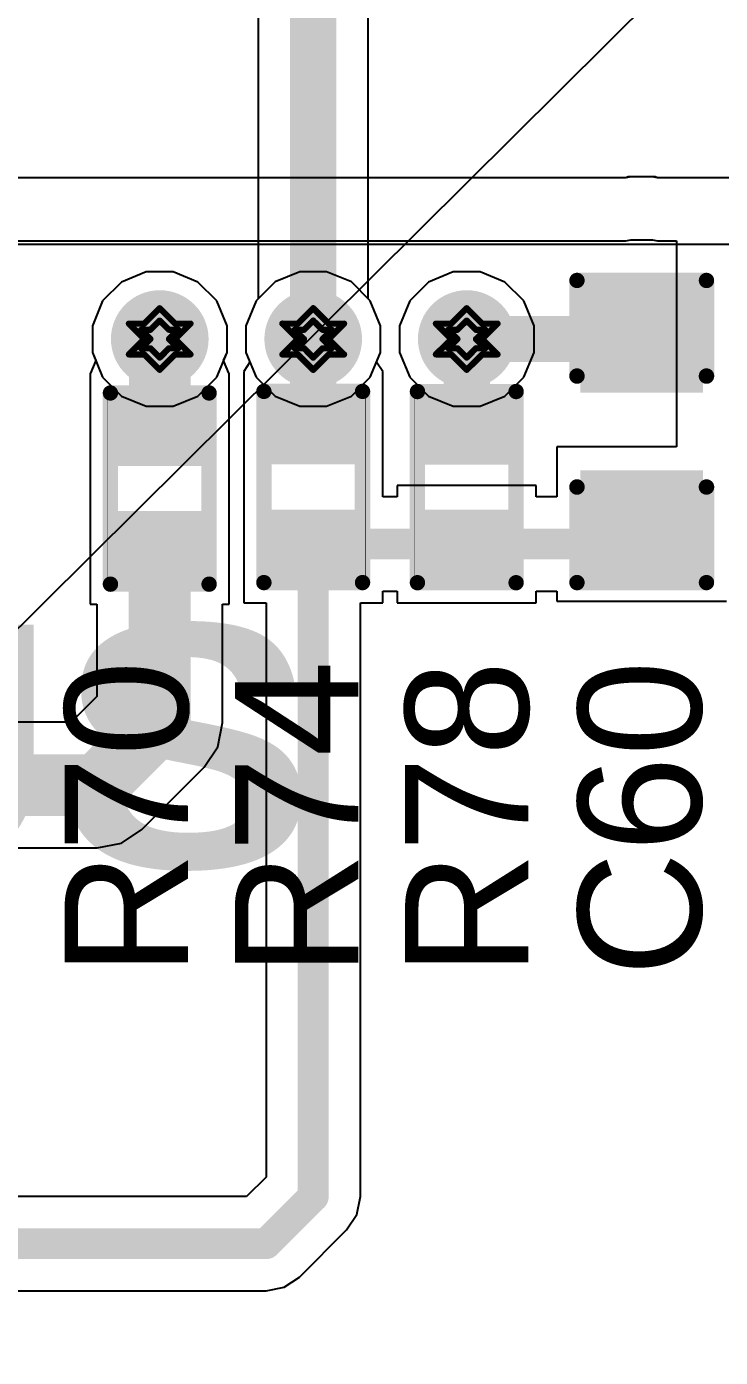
# Model space of a CAD drawing. Header units: inches. Extents: x -5 to 5328, y -4 to 5281.
# Drawn here: x 89.01 to 94.72, y 70.83 to 81.79 of the extents above; entities that cross this region are included whole.
import ezdxf

# ---------------------------------------------------------------- set-up
doc = ezdxf.new("R2010")
doc.units = ezdxf.units.IN
for name, color, linetype in [('Bottom Layer', 5, 'Continuous'), ('Bottom Solder', 6, 'Continuous'), ('Drill Drawing', 1, 'Continuous'), ('Layer 1', 16, 'Continuous'), ('Layer 2', 76, 'Continuous'), ('Top Layer', 1, 'Continuous'), ('Top Overlay', 2, 'Continuous'), ('Top Paste', 8, 'Continuous'), ('Top Solder', 216, 'Continuous'), ('Via Holes', 16, 'Continuous')]:
    doc.layers.add(name, color=color, linetype=linetype)
doc.styles.add('Arial', font='', dxfattribs={"height": 0.2})
doc.styles.add('Arial Black_Bold', font='', dxfattribs={"height": 0.2})
doc.styles.get('Arial').set_extended_font_data('Arial')
doc.styles.get('Arial Black_Bold').set_extended_font_data('Arial Black', bold=True)

# ---------------------------------------------------------------- blocks, each defined once
blk = doc.blocks.new('10_VQFN_HR__3_3__11')
at = {"layer": 'Top Solder'}
blk.add_line((1.326, 1.775), (5255.107, 5220.903), dxfattribs=at)
blk = doc.blocks.new('R___0402_23')
at = {"layer": 'Top Layer'}
for points in [[(-0.699, -0.318), (-0.699, 0.317), (-0.241, 0.317), (-0.241, -0.318)], [(0.241, -0.318), (0.241, 0.317), (0.699, 0.317), (0.699, -0.318)]]:
    blk.add_hatch(color=1, dxfattribs=at).paths.add_polyline_path(points)
at = {"layer": 'Top Paste'}
for points in [[(-0.699, -0.318), (-0.699, 0.317), (-0.241, 0.317), (-0.241, -0.318)], [(0.241, -0.318), (0.241, 0.317), (0.699, 0.317), (0.699, -0.318)]]:
    blk.add_hatch(color=8, dxfattribs=at).paths.add_polyline_path(points)
at = {"layer": 'Top Solder'}
for points in [[(-0.754, -0.373), (-0.754, 0.373), (-0.186, 0.373), (-0.186, -0.373)], [(0.186, -0.373), (0.186, 0.373), (0.754, 0.373), (0.754, -0.373)]]:
    blk.add_hatch(color=216, dxfattribs=at).paths.add_polyline_path(points)
at = {"layer": 'Top Overlay'}
for points in [[(-0.787, -0.406, 0.127, 0.127, 0), (-0.787, 0.406, 0.127, 0.127, 0)], [(0.787, 0.406, 0.127, 0.127, 0), (-0.787, 0.406, 0.127, 0.127, 0)], [(0.787, -0.406, 0.127, 0.127, 0), (0.787, 0.406, 0.127, 0.127, 0)], [(0.787, -0.406, 0.127, 0.127, 0), (-0.787, -0.406, 0.127, 0.127, 0)], [(0.813, -0.432, 0.00323, 0.00323, 0), (-0.813, -0.432, 0.00323, 0.00323, 0)]]:
    blk.add_lwpolyline(points, format="xyseb", dxfattribs=at)
for points in [[(-0.819, 0.406, 0.0635, 0.0635, 1), (-0.756, 0.406, 0.0635, 0.0635, 1)], [(-0.819, 0.406, 0.0635, 0.0635, 1), (-0.756, 0.406, 0.0635, 0.0635, 1)], [(0.756, 0.406, 0.0635, 0.0635, 1), (0.819, 0.406, 0.0635, 0.0635, 1)], [(0.756, 0.406, 0.0635, 0.0635, 1), (0.819, 0.406, 0.0635, 0.0635, 1)], [(-0.819, -0.406, 0.0635, 0.0635, 1), (-0.756, -0.406, 0.0635, 0.0635, 1)], [(-0.819, -0.406, 0.0635, 0.0635, 1), (-0.756, -0.406, 0.0635, 0.0635, 1)], [(-0.814, -0.432, 0.00161, 0.00161, 1), (-0.812, -0.432, 0.00161, 0.00161, 1)], [(0.756, -0.406, 0.0635, 0.0635, 1), (0.819, -0.406, 0.0635, 0.0635, 1)], [(0.756, -0.406, 0.0635, 0.0635, 1), (0.819, -0.406, 0.0635, 0.0635, 1)], [(0.812, -0.432, 0.00161, 0.00161, 1), (0.814, -0.432, 0.00161, 0.00161, 1)]]:
    blk.add_lwpolyline(points, format="xyseb", close=True, dxfattribs=at)
blk = doc.blocks.new('R___0402_27')
at = {"layer": 'Top Layer'}
for points in [[(-0.699, -0.318), (-0.699, 0.318), (-0.241, 0.318), (-0.241, -0.318)], [(0.241, -0.318), (0.241, 0.318), (0.699, 0.318), (0.699, -0.318)]]:
    blk.add_hatch(color=1, dxfattribs=at).paths.add_polyline_path(points)
at = {"layer": 'Top Paste'}
for points in [[(-0.699, -0.318), (-0.699, 0.318), (-0.241, 0.318), (-0.241, -0.318)], [(0.241, -0.318), (0.241, 0.318), (0.699, 0.318), (0.699, -0.318)]]:
    blk.add_hatch(color=8, dxfattribs=at).paths.add_polyline_path(points)
at = {"layer": 'Top Solder'}
for points in [[(-0.754, -0.373), (-0.754, 0.373), (-0.186, 0.373), (-0.186, -0.373)], [(0.186, -0.373), (0.186, 0.373), (0.754, 0.373), (0.754, -0.373)]]:
    blk.add_hatch(color=216, dxfattribs=at).paths.add_polyline_path(points)
at = {"layer": 'Top Overlay'}
for points in [[(-0.787, 0.406, 0.127, 0.127, 0), (-0.787, -0.406, 0.127, 0.127, 0)], [(-0.787, 0.406, 0.127, 0.127, 0), (0.787, 0.406, 0.127, 0.127, 0)], [(0.787, 0.406, 0.127, 0.127, 0), (0.787, -0.406, 0.127, 0.127, 0)], [(-0.787, -0.406, 0.127, 0.127, 0), (0.787, -0.406, 0.127, 0.127, 0)], [(-0.813, -0.432, 0.00323, 0.00323, 0), (0.813, -0.432, 0.00323, 0.00323, 0)]]:
    blk.add_lwpolyline(points, format="xyseb", dxfattribs=at)
for points in [[(-0.819, 0.406, 0.0635, 0.0635, 1), (-0.756, 0.406, 0.0635, 0.0635, 1)], [(-0.819, 0.406, 0.0635, 0.0635, 1), (-0.756, 0.406, 0.0635, 0.0635, 1)], [(0.756, 0.406, 0.0635, 0.0635, 1), (0.819, 0.406, 0.0635, 0.0635, 1)], [(0.756, 0.406, 0.0635, 0.0635, 1), (0.819, 0.406, 0.0635, 0.0635, 1)], [(-0.819, -0.406, 0.0635, 0.0635, 1), (-0.756, -0.406, 0.0635, 0.0635, 1)], [(-0.819, -0.406, 0.0635, 0.0635, 1), (-0.756, -0.406, 0.0635, 0.0635, 1)], [(-0.814, -0.432, 0.00161, 0.00161, 1), (-0.812, -0.432, 0.00161, 0.00161, 1)], [(0.756, -0.406, 0.0635, 0.0635, 1), (0.819, -0.406, 0.0635, 0.0635, 1)], [(0.756, -0.406, 0.0635, 0.0635, 1), (0.819, -0.406, 0.0635, 0.0635, 1)], [(0.812, -0.432, 0.00161, 0.00161, 1), (0.814, -0.432, 0.00161, 0.00161, 1)]]:
    blk.add_lwpolyline(points, format="xyseb", close=True, dxfattribs=at)
blk = doc.blocks.new('R___0402_31')
at = {"layer": 'Top Layer'}
for points in [[(-0.699, -0.318), (-0.699, 0.317), (-0.241, 0.317), (-0.241, -0.318)], [(0.241, -0.318), (0.241, 0.317), (0.699, 0.317), (0.699, -0.318)]]:
    blk.add_hatch(color=1, dxfattribs=at).paths.add_polyline_path(points)
at = {"layer": 'Top Paste'}
for points in [[(-0.699, -0.318), (-0.699, 0.317), (-0.241, 0.317), (-0.241, -0.318)], [(0.241, -0.318), (0.241, 0.317), (0.699, 0.317), (0.699, -0.318)]]:
    blk.add_hatch(color=8, dxfattribs=at).paths.add_polyline_path(points)
at = {"layer": 'Top Solder'}
for points in [[(-0.754, -0.373), (-0.754, 0.373), (-0.186, 0.373), (-0.186, -0.373)], [(0.186, -0.373), (0.186, 0.373), (0.754, 0.373), (0.754, -0.373)]]:
    blk.add_hatch(color=216, dxfattribs=at).paths.add_polyline_path(points)
at = {"layer": 'Top Overlay'}
for points in [[(-0.787, -0.406, 0.127, 0.127, 0), (-0.787, 0.406, 0.127, 0.127, 0)], [(0.787, 0.406, 0.127, 0.127, 0), (-0.787, 0.406, 0.127, 0.127, 0)], [(0.787, -0.406, 0.127, 0.127, 0), (0.787, 0.406, 0.127, 0.127, 0)], [(-0.787, -0.406, 0.127, 0.127, 0), (0.787, -0.406, 0.127, 0.127, 0)], [(0.813, -0.432, 0.00323, 0.00323, 0), (-0.813, -0.432, 0.00323, 0.00323, 0)]]:
    blk.add_lwpolyline(points, format="xyseb", dxfattribs=at)
for points in [[(-0.819, 0.406, 0.0635, 0.0635, 1), (-0.756, 0.406, 0.0635, 0.0635, 1)], [(-0.819, 0.406, 0.0635, 0.0635, 1), (-0.756, 0.406, 0.0635, 0.0635, 1)], [(0.756, 0.406, 0.0635, 0.0635, 1), (0.819, 0.406, 0.0635, 0.0635, 1)], [(0.756, 0.406, 0.0635, 0.0635, 1), (0.819, 0.406, 0.0635, 0.0635, 1)], [(-0.819, -0.406, 0.0635, 0.0635, 1), (-0.756, -0.406, 0.0635, 0.0635, 1)], [(-0.819, -0.406, 0.0635, 0.0635, 1), (-0.756, -0.406, 0.0635, 0.0635, 1)], [(-0.814, -0.432, 0.00161, 0.00161, 1), (-0.812, -0.432, 0.00161, 0.00161, 1)], [(0.756, -0.406, 0.0635, 0.0635, 1), (0.819, -0.406, 0.0635, 0.0635, 1)], [(0.756, -0.406, 0.0635, 0.0635, 1), (0.819, -0.406, 0.0635, 0.0635, 1)], [(0.812, -0.432, 0.00161, 0.00161, 1), (0.814, -0.432, 0.00161, 0.00161, 1)]]:
    blk.add_lwpolyline(points, format="xyseb", close=True, dxfattribs=at)
blk = doc.blocks.new('C___0603_151')
at = {"layer": 'Top Layer'}
for points in [[(-0.381, 0.445), (-0.381, -0.445), (-1.143, -0.445), (-1.143, 0.445)], [(1.143, 0.445), (1.143, -0.445), (0.381, -0.445), (0.381, 0.445)]]:
    blk.add_hatch(color=1, dxfattribs=at).paths.add_polyline_path(points)
at = {"layer": 'Top Paste'}
for points in [[(-0.381, 0.445), (-0.381, -0.445), (-1.143, -0.445), (-1.143, 0.445)], [(1.143, 0.445), (1.143, -0.445), (0.381, -0.445), (0.381, 0.445)]]:
    blk.add_hatch(color=8, dxfattribs=at).paths.add_polyline_path(points)
at = {"layer": 'Top Solder'}
for points in [[(-0.321, 0.504), (-0.321, -0.504), (-1.203, -0.504), (-1.203, 0.504)], [(1.203, 0.504), (1.203, -0.504), (0.321, -0.504), (0.321, 0.504)]]:
    blk.add_hatch(color=216, dxfattribs=at).paths.add_polyline_path(points)
at = {"layer": 'Top Overlay'}
for points in [[(-1.245, -0.533, 0.127, 0.127, 0), (-1.245, 0.533, 0.127, 0.127, 0)], [(-0.457, 0.533, 0.127, 0.127, 0), (-1.245, 0.533, 0.127, 0.127, 0)], [(1.245, 0.533, 0.127, 0.127, 0), (0.457, 0.533, 0.127, 0.127, 0)], [(1.245, -0.533, 0.127, 0.127, 0), (1.245, 0.533, 0.127, 0.127, 0)], [(-0.457, -0.533, 0.127, 0.127, 0), (-1.245, -0.533, 0.127, 0.127, 0)], [(1.245, -0.533, 0.127, 0.127, 0), (0.457, -0.533, 0.127, 0.127, 0)]]:
    blk.add_lwpolyline(points, format="xyseb", dxfattribs=at)
for points in [[(-1.276, 0.533, 0.0635, 0.0635, 1), (-1.213, 0.533, 0.0635, 0.0635, 1)], [(-1.276, 0.533, 0.0635, 0.0635, 1), (-1.213, 0.533, 0.0635, 0.0635, 1)], [(-0.489, 0.533, 0.0635, 0.0635, 1), (-0.425, 0.533, 0.0635, 0.0635, 1)], [(0.425, 0.533, 0.0635, 0.0635, 1), (0.489, 0.533, 0.0635, 0.0635, 1)], [(1.213, 0.533, 0.0635, 0.0635, 1), (1.276, 0.533, 0.0635, 0.0635, 1)], [(1.213, 0.533, 0.0635, 0.0635, 1), (1.276, 0.533, 0.0635, 0.0635, 1)], [(-1.276, -0.533, 0.0635, 0.0635, 1), (-1.213, -0.533, 0.0635, 0.0635, 1)], [(-1.276, -0.533, 0.0635, 0.0635, 1), (-1.213, -0.533, 0.0635, 0.0635, 1)], [(-0.489, -0.533, 0.0635, 0.0635, 1), (-0.425, -0.533, 0.0635, 0.0635, 1)], [(0.425, -0.533, 0.0635, 0.0635, 1), (0.489, -0.533, 0.0635, 0.0635, 1)], [(1.213, -0.533, 0.0635, 0.0635, 1), (1.276, -0.533, 0.0635, 0.0635, 1)], [(1.213, -0.533, 0.0635, 0.0635, 1), (1.276, -0.533, 0.0635, 0.0635, 1)]]:
    blk.add_lwpolyline(points, format="xyseb", close=True, dxfattribs=at)

msp = doc.modelspace()

# ---------------------------------------------------------------- hatches: boundary and pattern name
at = {"layer": 'Bottom Layer'}
h = msp.add_hatch(color=5, dxfattribs=at)
edge = h.paths.add_edge_path()
edge.add_arc((90.107, 79.219), 0.3, 0, 360)
h = msp.add_hatch(color=5, dxfattribs=at)
edge = h.paths.add_edge_path()
edge.add_arc((91.37, 79.219), 0.3, 0, 360)
h = msp.add_hatch(color=5, dxfattribs=at)
edge = h.paths.add_edge_path()
edge.add_arc((92.634, 79.219), 0.3, 0, 360)
at = {"layer": 'Bottom Solder'}
h = msp.add_hatch(color=6, dxfattribs=at)
edge = h.paths.add_edge_path()
edge.add_arc((90.107, 79.219), 0.402, 0, 360)
h = msp.add_hatch(color=6, dxfattribs=at)
edge = h.paths.add_edge_path()
edge.add_arc((91.37, 79.219), 0.402, 0, 360)
h = msp.add_hatch(color=6, dxfattribs=at)
edge = h.paths.add_edge_path()
edge.add_arc((92.634, 79.219), 0.402, 0, 360)
at = {"layer": 'Layer 1'}
h = msp.add_hatch(color=16, dxfattribs=at)
edge = h.paths.add_edge_path()
edge.add_arc((90.107, 79.219), 0.3, 0, 360)
h = msp.add_hatch(color=16, dxfattribs=at)
edge = h.paths.add_edge_path()
edge.add_arc((91.37, 79.219), 0.3, 0, 360)
h = msp.add_hatch(color=16, dxfattribs=at)
edge = h.paths.add_edge_path()
edge.add_arc((92.634, 79.219), 0.3, 0, 360)
at = {"layer": 'Layer 2'}
h = msp.add_hatch(color=76, dxfattribs=at)
edge = h.paths.add_edge_path()
edge.add_arc((90.107, 79.219), 0.3, 0, 360)
h = msp.add_hatch(color=76, dxfattribs=at)
edge = h.paths.add_edge_path()
edge.add_arc((91.37, 79.219), 0.3, 0, 360)
h = msp.add_hatch(color=76, dxfattribs=at)
edge = h.paths.add_edge_path()
edge.add_arc((92.634, 79.219), 0.3, 0, 360)
at = {"layer": 'Top Layer'}
h = msp.add_hatch(color=1, dxfattribs=at)
edge = h.paths.add_edge_path()
edge.add_arc((90.107, 79.219), 0.3, 0, 360)
h = msp.add_hatch(color=1, dxfattribs=at)
edge = h.paths.add_edge_path()
edge.add_arc((91.37, 79.219), 0.3, 0, 360)
h = msp.add_hatch(color=1, dxfattribs=at)
edge = h.paths.add_edge_path()
edge.add_arc((92.634, 79.219), 0.3, 0, 360)
at = {"layer": 'Top Solder'}
h = msp.add_hatch(color=216, dxfattribs=at)
edge = h.paths.add_edge_path()
edge.add_arc((90.107, 79.219), 0.402, 0, 360)
h = msp.add_hatch(color=216, dxfattribs=at)
edge = h.paths.add_edge_path()
edge.add_arc((91.37, 79.219), 0.402, 0, 360)
h = msp.add_hatch(color=216, dxfattribs=at)
edge = h.paths.add_edge_path()
edge.add_arc((92.634, 79.219), 0.402, 0, 360)
at = {"layer": 'Via Holes'}
h = msp.add_hatch(color=7, dxfattribs=at)
edge = h.paths.add_edge_path()
edge.add_arc((90.107, 79.219), 0.15, 0, 360)
h = msp.add_hatch(color=7, dxfattribs=at)
edge = h.paths.add_edge_path()
edge.add_arc((91.37, 79.219), 0.15, 0, 360)
h = msp.add_hatch(color=7, dxfattribs=at)
edge = h.paths.add_edge_path()
edge.add_arc((92.634, 79.219), 0.15, 0, 360)

# ---------------------------------------------------------------- linework, layer by layer
at = {"layer": 'Bottom Layer'}
for p, q in [((93.944, 80.546), (85.021, 80.546)), ((93.963, 80.555), (93.944, 80.546)), ((94.184, 80.555), (93.963, 80.555)), ((94.203, 80.546), (94.184, 80.555)), ((99.256, 80.546), (94.203, 80.546)), ((84.412, 80.001), (102.115, 80.001)), ((91.26, 79.773), (91.056, 79.689)), ((91.48, 79.773), (91.26, 79.773)), ((91.684, 79.689), (91.48, 79.773)), ((92.523, 79.773), (92.32, 79.688)), ((92.744, 79.773), (92.523, 79.773)), ((92.948, 79.688), (92.744, 79.773)), ((91.056, 79.689), (90.9, 79.533)), ((91.84, 79.533), (91.684, 79.689)), ((92.32, 79.688), (92.164, 79.533)), ((93.103, 79.533), (92.948, 79.688)), ((90.9, 79.533), (90.816, 79.329)), ((91.924, 79.329), (91.84, 79.533)), ((92.164, 79.533), (92.08, 79.329)), ((93.188, 79.329), (93.103, 79.533)), ((90.816, 79.329), (90.816, 79.109)), ((91.924, 79.109), (91.924, 79.329)), ((92.08, 79.329), (92.08, 79.109)), ((93.188, 79.109), (93.188, 79.329)), ((90.816, 79.109), (90.9, 78.905)), ((91.84, 78.905), (91.924, 79.109)), ((92.08, 79.109), (92.164, 78.905)), ((93.103, 78.905), (93.188, 79.109)), ((90.9, 78.905), (91.056, 78.749)), ((91.684, 78.749), (91.84, 78.905)), ((92.164, 78.905), (92.32, 78.749)), ((92.948, 78.749), (93.103, 78.905)), ((91.056, 78.749), (91.26, 78.665)), ((91.48, 78.665), (91.684, 78.749)), ((92.32, 78.749), (92.523, 78.665)), ((92.744, 78.665), (92.948, 78.749)), ((91.26, 78.665), (91.48, 78.665)), ((92.523, 78.665), (92.744, 78.665))]:
    msp.add_line(p, q, dxfattribs=at)
at = {"layer": 'Drill Drawing'}
for points in [[(89.98, 79.346, 0.0508, 0.0508, 0), (90.107, 79.473, 0.0508, 0.0508, 0)], [(90.107, 79.473, 0.0508, 0.0508, 0), (90.234, 79.346, 0.0508, 0.0508, 0)], [(91.243, 79.346, 0.0508, 0.0508, 0), (91.37, 79.473, 0.0508, 0.0508, 0)], [(91.37, 79.473, 0.0508, 0.0508, 0), (91.497, 79.346, 0.0508, 0.0508, 0)], [(92.507, 79.346, 0.0508, 0.0508, 0), (92.634, 79.473, 0.0508, 0.0508, 0)], [(92.634, 79.473, 0.0508, 0.0508, 0), (92.761, 79.346, 0.0508, 0.0508, 0)], [(89.853, 79.346, 0.0508, 0.0508, 0), (89.98, 79.219, 0.0508, 0.0508, 0)], [(89.853, 79.346, 0.0508, 0.0508, 0), (89.98, 79.346, 0.0508, 0.0508, 0)], [(90.03, 79.295, 0.0508, 0.0508, 0), (90.107, 79.371, 0.0508, 0.0508, 0)], [(90.107, 79.371, 0.0508, 0.0508, 0), (90.183, 79.295, 0.0508, 0.0508, 0)], [(90.234, 79.346, 0.0508, 0.0508, 0), (90.361, 79.346, 0.0508, 0.0508, 0)], [(90.234, 79.219, 0.0508, 0.0508, 0), (90.361, 79.346, 0.0508, 0.0508, 0)], [(91.116, 79.346, 0.0508, 0.0508, 0), (91.243, 79.219, 0.0508, 0.0508, 0)], [(91.116, 79.346, 0.0508, 0.0508, 0), (91.243, 79.346, 0.0508, 0.0508, 0)], [(91.294, 79.295, 0.0508, 0.0508, 0), (91.37, 79.371, 0.0508, 0.0508, 0)], [(91.37, 79.371, 0.0508, 0.0508, 0), (91.446, 79.295, 0.0508, 0.0508, 0)], [(91.497, 79.346, 0.0508, 0.0508, 0), (91.624, 79.346, 0.0508, 0.0508, 0)], [(91.497, 79.219, 0.0508, 0.0508, 0), (91.624, 79.346, 0.0508, 0.0508, 0)], [(92.38, 79.346, 0.0508, 0.0508, 0), (92.507, 79.219, 0.0508, 0.0508, 0)], [(92.38, 79.346, 0.0508, 0.0508, 0), (92.507, 79.346, 0.0508, 0.0508, 0)], [(92.557, 79.295, 0.0508, 0.0508, 0), (92.634, 79.371, 0.0508, 0.0508, 0)], [(92.634, 79.371, 0.0508, 0.0508, 0), (92.71, 79.295, 0.0508, 0.0508, 0)], [(92.761, 79.346, 0.0508, 0.0508, 0), (92.888, 79.346, 0.0508, 0.0508, 0)], [(92.761, 79.219, 0.0508, 0.0508, 0), (92.888, 79.346, 0.0508, 0.0508, 0)], [(89.954, 79.295, 0.0508, 0.0508, 0), (90.03, 79.219, 0.0508, 0.0508, 0)], [(89.954, 79.295, 0.0508, 0.0508, 0), (90.03, 79.295, 0.0508, 0.0508, 0)], [(90.183, 79.295, 0.0508, 0.0508, 0), (90.259, 79.295, 0.0508, 0.0508, 0)], [(90.183, 79.219, 0.0508, 0.0508, 0), (90.259, 79.295, 0.0508, 0.0508, 0)], [(91.218, 79.295, 0.0508, 0.0508, 0), (91.294, 79.219, 0.0508, 0.0508, 0)], [(91.218, 79.295, 0.0508, 0.0508, 0), (91.294, 79.295, 0.0508, 0.0508, 0)], [(91.446, 79.295, 0.0508, 0.0508, 0), (91.522, 79.295, 0.0508, 0.0508, 0)], [(91.446, 79.219, 0.0508, 0.0508, 0), (91.522, 79.295, 0.0508, 0.0508, 0)], [(92.481, 79.295, 0.0508, 0.0508, 0), (92.557, 79.219, 0.0508, 0.0508, 0)], [(92.481, 79.295, 0.0508, 0.0508, 0), (92.557, 79.295, 0.0508, 0.0508, 0)], [(92.71, 79.295, 0.0508, 0.0508, 0), (92.786, 79.295, 0.0508, 0.0508, 0)], [(92.71, 79.219, 0.0508, 0.0508, 0), (92.786, 79.295, 0.0508, 0.0508, 0)], [(89.853, 79.092, 0.0508, 0.0508, 0), (89.98, 79.219, 0.0508, 0.0508, 0)], [(89.954, 79.143, 0.0508, 0.0508, 0), (90.03, 79.219, 0.0508, 0.0508, 0)], [(89.954, 79.143, 0.0508, 0.0508, 0), (90.03, 79.143, 0.0508, 0.0508, 0)], [(90.03, 79.143, 0.0508, 0.0508, 0), (90.107, 79.066, 0.0508, 0.0508, 0)], [(90.107, 79.066, 0.0508, 0.0508, 0), (90.183, 79.143, 0.0508, 0.0508, 0)], [(90.183, 79.219, 0.0508, 0.0508, 0), (90.259, 79.143, 0.0508, 0.0508, 0)], [(90.183, 79.143, 0.0508, 0.0508, 0), (90.259, 79.143, 0.0508, 0.0508, 0)], [(90.234, 79.219, 0.0508, 0.0508, 0), (90.361, 79.092, 0.0508, 0.0508, 0)], [(91.116, 79.092, 0.0508, 0.0508, 0), (91.243, 79.219, 0.0508, 0.0508, 0)], [(91.218, 79.143, 0.0508, 0.0508, 0), (91.294, 79.219, 0.0508, 0.0508, 0)], [(91.218, 79.143, 0.0508, 0.0508, 0), (91.294, 79.143, 0.0508, 0.0508, 0)], [(91.294, 79.143, 0.0508, 0.0508, 0), (91.37, 79.066, 0.0508, 0.0508, 0)], [(91.37, 79.066, 0.0508, 0.0508, 0), (91.446, 79.143, 0.0508, 0.0508, 0)], [(91.446, 79.219, 0.0508, 0.0508, 0), (91.522, 79.143, 0.0508, 0.0508, 0)], [(91.446, 79.143, 0.0508, 0.0508, 0), (91.522, 79.143, 0.0508, 0.0508, 0)], [(91.497, 79.219, 0.0508, 0.0508, 0), (91.624, 79.092, 0.0508, 0.0508, 0)], [(92.38, 79.092, 0.0508, 0.0508, 0), (92.507, 79.219, 0.0508, 0.0508, 0)], [(92.481, 79.143, 0.0508, 0.0508, 0), (92.557, 79.219, 0.0508, 0.0508, 0)], [(92.481, 79.143, 0.0508, 0.0508, 0), (92.557, 79.143, 0.0508, 0.0508, 0)], [(92.557, 79.143, 0.0508, 0.0508, 0), (92.634, 79.066, 0.0508, 0.0508, 0)], [(92.634, 79.066, 0.0508, 0.0508, 0), (92.71, 79.143, 0.0508, 0.0508, 0)], [(92.71, 79.219, 0.0508, 0.0508, 0), (92.786, 79.143, 0.0508, 0.0508, 0)], [(92.71, 79.143, 0.0508, 0.0508, 0), (92.786, 79.143, 0.0508, 0.0508, 0)], [(92.761, 79.219, 0.0508, 0.0508, 0), (92.888, 79.092, 0.0508, 0.0508, 0)], [(89.853, 79.092, 0.0508, 0.0508, 0), (89.98, 79.092, 0.0508, 0.0508, 0)], [(89.98, 79.092, 0.0508, 0.0508, 0), (90.107, 78.965, 0.0508, 0.0508, 0)], [(90.107, 78.965, 0.0508, 0.0508, 0), (90.234, 79.092, 0.0508, 0.0508, 0)], [(90.234, 79.092, 0.0508, 0.0508, 0), (90.361, 79.092, 0.0508, 0.0508, 0)], [(91.116, 79.092, 0.0508, 0.0508, 0), (91.243, 79.092, 0.0508, 0.0508, 0)], [(91.243, 79.092, 0.0508, 0.0508, 0), (91.37, 78.965, 0.0508, 0.0508, 0)], [(91.37, 78.965, 0.0508, 0.0508, 0), (91.497, 79.092, 0.0508, 0.0508, 0)], [(91.497, 79.092, 0.0508, 0.0508, 0), (91.624, 79.092, 0.0508, 0.0508, 0)], [(92.38, 79.092, 0.0508, 0.0508, 0), (92.507, 79.092, 0.0508, 0.0508, 0)], [(92.507, 79.092, 0.0508, 0.0508, 0), (92.634, 78.965, 0.0508, 0.0508, 0)], [(92.634, 78.965, 0.0508, 0.0508, 0), (92.761, 79.092, 0.0508, 0.0508, 0)], [(92.761, 79.092, 0.0508, 0.0508, 0), (92.888, 79.092, 0.0508, 0.0508, 0)]]:
    msp.add_lwpolyline(points, format="xyseb", dxfattribs=at)
for points in [[(90.094, 79.473, 0.0254, 0.0254, 1), (90.119, 79.473, 0.0254, 0.0254, 1)], [(90.094, 79.473, 0.0254, 0.0254, 1), (90.119, 79.473, 0.0254, 0.0254, 1)], [(91.357, 79.473, 0.0254, 0.0254, 1), (91.383, 79.473, 0.0254, 0.0254, 1)], [(91.357, 79.473, 0.0254, 0.0254, 1), (91.383, 79.473, 0.0254, 0.0254, 1)], [(92.621, 79.473, 0.0254, 0.0254, 1), (92.646, 79.473, 0.0254, 0.0254, 1)], [(92.621, 79.473, 0.0254, 0.0254, 1), (92.646, 79.473, 0.0254, 0.0254, 1)], [(89.84, 79.346, 0.0254, 0.0254, 1), (89.865, 79.346, 0.0254, 0.0254, 1)], [(89.84, 79.346, 0.0254, 0.0254, 1), (89.865, 79.346, 0.0254, 0.0254, 1)], [(89.967, 79.346, 0.0254, 0.0254, 1), (89.992, 79.346, 0.0254, 0.0254, 1)], [(89.967, 79.346, 0.0254, 0.0254, 1), (89.992, 79.346, 0.0254, 0.0254, 1)], [(90.094, 79.371, 0.0254, 0.0254, 1), (90.119, 79.371, 0.0254, 0.0254, 1)], [(90.094, 79.371, 0.0254, 0.0254, 1), (90.119, 79.371, 0.0254, 0.0254, 1)], [(90.221, 79.346, 0.0254, 0.0254, 1), (90.246, 79.346, 0.0254, 0.0254, 1)], [(90.221, 79.346, 0.0254, 0.0254, 1), (90.246, 79.346, 0.0254, 0.0254, 1)], [(90.348, 79.346, 0.0254, 0.0254, 1), (90.373, 79.346, 0.0254, 0.0254, 1)], [(90.348, 79.346, 0.0254, 0.0254, 1), (90.373, 79.346, 0.0254, 0.0254, 1)], [(91.103, 79.346, 0.0254, 0.0254, 1), (91.129, 79.346, 0.0254, 0.0254, 1)], [(91.103, 79.346, 0.0254, 0.0254, 1), (91.129, 79.346, 0.0254, 0.0254, 1)], [(91.23, 79.346, 0.0254, 0.0254, 1), (91.256, 79.346, 0.0254, 0.0254, 1)], [(91.23, 79.346, 0.0254, 0.0254, 1), (91.256, 79.346, 0.0254, 0.0254, 1)], [(91.357, 79.371, 0.0254, 0.0254, 1), (91.383, 79.371, 0.0254, 0.0254, 1)], [(91.357, 79.371, 0.0254, 0.0254, 1), (91.383, 79.371, 0.0254, 0.0254, 1)], [(91.484, 79.346, 0.0254, 0.0254, 1), (91.51, 79.346, 0.0254, 0.0254, 1)], [(91.484, 79.346, 0.0254, 0.0254, 1), (91.51, 79.346, 0.0254, 0.0254, 1)], [(91.611, 79.346, 0.0254, 0.0254, 1), (91.637, 79.346, 0.0254, 0.0254, 1)], [(91.611, 79.346, 0.0254, 0.0254, 1), (91.637, 79.346, 0.0254, 0.0254, 1)], [(92.367, 79.346, 0.0254, 0.0254, 1), (92.392, 79.346, 0.0254, 0.0254, 1)], [(92.367, 79.346, 0.0254, 0.0254, 1), (92.392, 79.346, 0.0254, 0.0254, 1)], [(92.494, 79.346, 0.0254, 0.0254, 1), (92.519, 79.346, 0.0254, 0.0254, 1)], [(92.494, 79.346, 0.0254, 0.0254, 1), (92.519, 79.346, 0.0254, 0.0254, 1)], [(92.621, 79.371, 0.0254, 0.0254, 1), (92.646, 79.371, 0.0254, 0.0254, 1)], [(92.621, 79.371, 0.0254, 0.0254, 1), (92.646, 79.371, 0.0254, 0.0254, 1)], [(92.748, 79.346, 0.0254, 0.0254, 1), (92.773, 79.346, 0.0254, 0.0254, 1)], [(92.748, 79.346, 0.0254, 0.0254, 1), (92.773, 79.346, 0.0254, 0.0254, 1)], [(92.875, 79.346, 0.0254, 0.0254, 1), (92.9, 79.346, 0.0254, 0.0254, 1)], [(92.875, 79.346, 0.0254, 0.0254, 1), (92.9, 79.346, 0.0254, 0.0254, 1)], [(89.941, 79.295, 0.0254, 0.0254, 1), (89.967, 79.295, 0.0254, 0.0254, 1)], [(89.941, 79.295, 0.0254, 0.0254, 1), (89.967, 79.295, 0.0254, 0.0254, 1)], [(90.018, 79.295, 0.0254, 0.0254, 1), (90.043, 79.295, 0.0254, 0.0254, 1)], [(90.018, 79.295, 0.0254, 0.0254, 1), (90.043, 79.295, 0.0254, 0.0254, 1)], [(90.17, 79.295, 0.0254, 0.0254, 1), (90.195, 79.295, 0.0254, 0.0254, 1)], [(90.17, 79.295, 0.0254, 0.0254, 1), (90.195, 79.295, 0.0254, 0.0254, 1)], [(90.246, 79.295, 0.0254, 0.0254, 1), (90.272, 79.295, 0.0254, 0.0254, 1)], [(90.246, 79.295, 0.0254, 0.0254, 1), (90.272, 79.295, 0.0254, 0.0254, 1)], [(91.205, 79.295, 0.0254, 0.0254, 1), (91.23, 79.295, 0.0254, 0.0254, 1)], [(91.205, 79.295, 0.0254, 0.0254, 1), (91.23, 79.295, 0.0254, 0.0254, 1)], [(91.281, 79.295, 0.0254, 0.0254, 1), (91.307, 79.295, 0.0254, 0.0254, 1)], [(91.281, 79.295, 0.0254, 0.0254, 1), (91.307, 79.295, 0.0254, 0.0254, 1)], [(91.434, 79.295, 0.0254, 0.0254, 1), (91.459, 79.295, 0.0254, 0.0254, 1)], [(91.434, 79.295, 0.0254, 0.0254, 1), (91.459, 79.295, 0.0254, 0.0254, 1)], [(91.51, 79.295, 0.0254, 0.0254, 1), (91.535, 79.295, 0.0254, 0.0254, 1)], [(91.51, 79.295, 0.0254, 0.0254, 1), (91.535, 79.295, 0.0254, 0.0254, 1)], [(92.469, 79.295, 0.0254, 0.0254, 1), (92.494, 79.295, 0.0254, 0.0254, 1)], [(92.469, 79.295, 0.0254, 0.0254, 1), (92.494, 79.295, 0.0254, 0.0254, 1)], [(92.545, 79.295, 0.0254, 0.0254, 1), (92.57, 79.295, 0.0254, 0.0254, 1)], [(92.545, 79.295, 0.0254, 0.0254, 1), (92.57, 79.295, 0.0254, 0.0254, 1)], [(92.697, 79.295, 0.0254, 0.0254, 1), (92.723, 79.295, 0.0254, 0.0254, 1)], [(92.697, 79.295, 0.0254, 0.0254, 1), (92.723, 79.295, 0.0254, 0.0254, 1)], [(92.773, 79.295, 0.0254, 0.0254, 1), (92.799, 79.295, 0.0254, 0.0254, 1)], [(92.773, 79.295, 0.0254, 0.0254, 1), (92.799, 79.295, 0.0254, 0.0254, 1)], [(89.941, 79.143, 0.0254, 0.0254, 1), (89.967, 79.143, 0.0254, 0.0254, 1)], [(89.941, 79.143, 0.0254, 0.0254, 1), (89.967, 79.143, 0.0254, 0.0254, 1)], [(89.967, 79.219, 0.0254, 0.0254, 1), (89.992, 79.219, 0.0254, 0.0254, 1)], [(89.967, 79.219, 0.0254, 0.0254, 1), (89.992, 79.219, 0.0254, 0.0254, 1)], [(90.018, 79.219, 0.0254, 0.0254, 1), (90.043, 79.219, 0.0254, 0.0254, 1)], [(90.018, 79.219, 0.0254, 0.0254, 1), (90.043, 79.219, 0.0254, 0.0254, 1)], [(90.018, 79.143, 0.0254, 0.0254, 1), (90.043, 79.143, 0.0254, 0.0254, 1)], [(90.018, 79.143, 0.0254, 0.0254, 1), (90.043, 79.143, 0.0254, 0.0254, 1)], [(90.17, 79.219, 0.0254, 0.0254, 1), (90.195, 79.219, 0.0254, 0.0254, 1)], [(90.17, 79.219, 0.0254, 0.0254, 1), (90.195, 79.219, 0.0254, 0.0254, 1)], [(90.17, 79.143, 0.0254, 0.0254, 1), (90.195, 79.143, 0.0254, 0.0254, 1)], [(90.17, 79.143, 0.0254, 0.0254, 1), (90.195, 79.143, 0.0254, 0.0254, 1)], [(90.221, 79.219, 0.0254, 0.0254, 1), (90.246, 79.219, 0.0254, 0.0254, 1)], [(90.221, 79.219, 0.0254, 0.0254, 1), (90.246, 79.219, 0.0254, 0.0254, 1)], [(90.246, 79.143, 0.0254, 0.0254, 1), (90.272, 79.143, 0.0254, 0.0254, 1)], [(90.246, 79.143, 0.0254, 0.0254, 1), (90.272, 79.143, 0.0254, 0.0254, 1)], [(91.205, 79.143, 0.0254, 0.0254, 1), (91.23, 79.143, 0.0254, 0.0254, 1)], [(91.205, 79.143, 0.0254, 0.0254, 1), (91.23, 79.143, 0.0254, 0.0254, 1)], [(91.23, 79.219, 0.0254, 0.0254, 1), (91.256, 79.219, 0.0254, 0.0254, 1)], [(91.23, 79.219, 0.0254, 0.0254, 1), (91.256, 79.219, 0.0254, 0.0254, 1)], [(91.281, 79.219, 0.0254, 0.0254, 1), (91.307, 79.219, 0.0254, 0.0254, 1)], [(91.281, 79.219, 0.0254, 0.0254, 1), (91.307, 79.219, 0.0254, 0.0254, 1)], [(91.281, 79.143, 0.0254, 0.0254, 1), (91.307, 79.143, 0.0254, 0.0254, 1)], [(91.281, 79.143, 0.0254, 0.0254, 1), (91.307, 79.143, 0.0254, 0.0254, 1)], [(91.434, 79.219, 0.0254, 0.0254, 1), (91.459, 79.219, 0.0254, 0.0254, 1)], [(91.434, 79.219, 0.0254, 0.0254, 1), (91.459, 79.219, 0.0254, 0.0254, 1)], [(91.434, 79.143, 0.0254, 0.0254, 1), (91.459, 79.143, 0.0254, 0.0254, 1)], [(91.434, 79.143, 0.0254, 0.0254, 1), (91.459, 79.143, 0.0254, 0.0254, 1)], [(91.484, 79.219, 0.0254, 0.0254, 1), (91.51, 79.219, 0.0254, 0.0254, 1)], [(91.484, 79.219, 0.0254, 0.0254, 1), (91.51, 79.219, 0.0254, 0.0254, 1)], [(91.51, 79.143, 0.0254, 0.0254, 1), (91.535, 79.143, 0.0254, 0.0254, 1)], [(91.51, 79.143, 0.0254, 0.0254, 1), (91.535, 79.143, 0.0254, 0.0254, 1)], [(92.469, 79.143, 0.0254, 0.0254, 1), (92.494, 79.143, 0.0254, 0.0254, 1)], [(92.469, 79.143, 0.0254, 0.0254, 1), (92.494, 79.143, 0.0254, 0.0254, 1)], [(92.494, 79.219, 0.0254, 0.0254, 1), (92.519, 79.219, 0.0254, 0.0254, 1)], [(92.494, 79.219, 0.0254, 0.0254, 1), (92.519, 79.219, 0.0254, 0.0254, 1)], [(92.545, 79.219, 0.0254, 0.0254, 1), (92.57, 79.219, 0.0254, 0.0254, 1)], [(92.545, 79.219, 0.0254, 0.0254, 1), (92.57, 79.219, 0.0254, 0.0254, 1)], [(92.545, 79.143, 0.0254, 0.0254, 1), (92.57, 79.143, 0.0254, 0.0254, 1)], [(92.545, 79.143, 0.0254, 0.0254, 1), (92.57, 79.143, 0.0254, 0.0254, 1)], [(92.697, 79.219, 0.0254, 0.0254, 1), (92.723, 79.219, 0.0254, 0.0254, 1)], [(92.697, 79.219, 0.0254, 0.0254, 1), (92.723, 79.219, 0.0254, 0.0254, 1)], [(92.697, 79.143, 0.0254, 0.0254, 1), (92.723, 79.143, 0.0254, 0.0254, 1)], [(92.697, 79.143, 0.0254, 0.0254, 1), (92.723, 79.143, 0.0254, 0.0254, 1)], [(92.748, 79.219, 0.0254, 0.0254, 1), (92.773, 79.219, 0.0254, 0.0254, 1)], [(92.748, 79.219, 0.0254, 0.0254, 1), (92.773, 79.219, 0.0254, 0.0254, 1)], [(92.773, 79.143, 0.0254, 0.0254, 1), (92.799, 79.143, 0.0254, 0.0254, 1)], [(92.773, 79.143, 0.0254, 0.0254, 1), (92.799, 79.143, 0.0254, 0.0254, 1)], [(89.84, 79.092, 0.0254, 0.0254, 1), (89.865, 79.092, 0.0254, 0.0254, 1)], [(89.84, 79.092, 0.0254, 0.0254, 1), (89.865, 79.092, 0.0254, 0.0254, 1)], [(89.967, 79.092, 0.0254, 0.0254, 1), (89.992, 79.092, 0.0254, 0.0254, 1)], [(89.967, 79.092, 0.0254, 0.0254, 1), (89.992, 79.092, 0.0254, 0.0254, 1)], [(90.094, 79.066, 0.0254, 0.0254, 1), (90.119, 79.066, 0.0254, 0.0254, 1)], [(90.094, 79.066, 0.0254, 0.0254, 1), (90.119, 79.066, 0.0254, 0.0254, 1)], [(90.221, 79.092, 0.0254, 0.0254, 1), (90.246, 79.092, 0.0254, 0.0254, 1)], [(90.221, 79.092, 0.0254, 0.0254, 1), (90.246, 79.092, 0.0254, 0.0254, 1)], [(90.348, 79.092, 0.0254, 0.0254, 1), (90.373, 79.092, 0.0254, 0.0254, 1)], [(90.348, 79.092, 0.0254, 0.0254, 1), (90.373, 79.092, 0.0254, 0.0254, 1)], [(91.103, 79.092, 0.0254, 0.0254, 1), (91.129, 79.092, 0.0254, 0.0254, 1)], [(91.103, 79.092, 0.0254, 0.0254, 1), (91.129, 79.092, 0.0254, 0.0254, 1)], [(91.23, 79.092, 0.0254, 0.0254, 1), (91.256, 79.092, 0.0254, 0.0254, 1)], [(91.23, 79.092, 0.0254, 0.0254, 1), (91.256, 79.092, 0.0254, 0.0254, 1)], [(91.357, 79.066, 0.0254, 0.0254, 1), (91.383, 79.066, 0.0254, 0.0254, 1)], [(91.357, 79.066, 0.0254, 0.0254, 1), (91.383, 79.066, 0.0254, 0.0254, 1)], [(91.484, 79.092, 0.0254, 0.0254, 1), (91.51, 79.092, 0.0254, 0.0254, 1)], [(91.484, 79.092, 0.0254, 0.0254, 1), (91.51, 79.092, 0.0254, 0.0254, 1)], [(91.611, 79.092, 0.0254, 0.0254, 1), (91.637, 79.092, 0.0254, 0.0254, 1)], [(91.611, 79.092, 0.0254, 0.0254, 1), (91.637, 79.092, 0.0254, 0.0254, 1)], [(92.367, 79.092, 0.0254, 0.0254, 1), (92.392, 79.092, 0.0254, 0.0254, 1)], [(92.367, 79.092, 0.0254, 0.0254, 1), (92.392, 79.092, 0.0254, 0.0254, 1)], [(92.494, 79.092, 0.0254, 0.0254, 1), (92.519, 79.092, 0.0254, 0.0254, 1)], [(92.494, 79.092, 0.0254, 0.0254, 1), (92.519, 79.092, 0.0254, 0.0254, 1)], [(92.621, 79.066, 0.0254, 0.0254, 1), (92.646, 79.066, 0.0254, 0.0254, 1)], [(92.621, 79.066, 0.0254, 0.0254, 1), (92.646, 79.066, 0.0254, 0.0254, 1)], [(92.748, 79.092, 0.0254, 0.0254, 1), (92.773, 79.092, 0.0254, 0.0254, 1)], [(92.748, 79.092, 0.0254, 0.0254, 1), (92.773, 79.092, 0.0254, 0.0254, 1)], [(92.875, 79.092, 0.0254, 0.0254, 1), (92.9, 79.092, 0.0254, 0.0254, 1)], [(92.875, 79.092, 0.0254, 0.0254, 1), (92.9, 79.092, 0.0254, 0.0254, 1)], [(90.094, 78.965, 0.0254, 0.0254, 1), (90.119, 78.965, 0.0254, 0.0254, 1)], [(90.094, 78.965, 0.0254, 0.0254, 1), (90.119, 78.965, 0.0254, 0.0254, 1)], [(91.357, 78.965, 0.0254, 0.0254, 1), (91.383, 78.965, 0.0254, 0.0254, 1)], [(91.357, 78.965, 0.0254, 0.0254, 1), (91.383, 78.965, 0.0254, 0.0254, 1)], [(92.621, 78.965, 0.0254, 0.0254, 1), (92.646, 78.965, 0.0254, 0.0254, 1)], [(92.621, 78.965, 0.0254, 0.0254, 1), (92.646, 78.965, 0.0254, 0.0254, 1)]]:
    msp.add_lwpolyline(points, format="xyseb", close=True, dxfattribs=at)
at = {"layer": 'Layer 1'}
for p, q in [((89.996, 79.773), (89.793, 79.688)), ((90.217, 79.773), (89.996, 79.773)), ((90.42, 79.688), (90.217, 79.773)), ((91.26, 79.773), (91.056, 79.689)), ((91.48, 79.773), (91.26, 79.773)), ((91.684, 79.689), (91.48, 79.773)), ((89.793, 79.688), (89.637, 79.533)), ((90.576, 79.533), (90.42, 79.688)), ((91.056, 79.689), (90.9, 79.533)), ((91.84, 79.533), (91.684, 79.689)), ((89.637, 79.533), (89.553, 79.329)), ((90.661, 79.329), (90.576, 79.533)), ((90.9, 79.533), (90.816, 79.329)), ((91.924, 79.329), (91.84, 79.533)), ((89.553, 79.329), (89.553, 79.109)), ((90.661, 79.109), (90.661, 79.329)), ((90.816, 79.329), (90.816, 79.109)), ((91.924, 79.109), (91.924, 79.329)), ((89.553, 79.109), (89.637, 78.905)), ((90.576, 78.905), (90.661, 79.109)), ((90.816, 79.109), (90.9, 78.905)), ((91.84, 78.905), (91.924, 79.109)), ((89.637, 78.905), (89.793, 78.749)), ((90.42, 78.749), (90.576, 78.905)), ((90.9, 78.905), (91.056, 78.749)), ((91.684, 78.749), (91.84, 78.905)), ((89.793, 78.749), (89.996, 78.665)), ((90.217, 78.665), (90.42, 78.749)), ((91.056, 78.749), (91.26, 78.665)), ((91.48, 78.665), (91.684, 78.749)), ((89.996, 78.665), (90.217, 78.665)), ((91.26, 78.665), (91.48, 78.665))]:
    msp.add_line(p, q, dxfattribs=at)
at = {"layer": 'Layer 2'}
for p, q in [((90.917, 102.42), (90.917, 79.549)), ((91.823, 79.549), (91.823, 99.753)), ((89.996, 79.773), (89.793, 79.688)), ((90.217, 79.773), (89.996, 79.773)), ((90.42, 79.688), (90.217, 79.773)), ((92.523, 79.773), (92.32, 79.688)), ((92.744, 79.773), (92.523, 79.773)), ((92.948, 79.688), (92.744, 79.773)), ((89.793, 79.688), (89.637, 79.533)), ((90.576, 79.533), (90.42, 79.688)), ((92.32, 79.688), (92.164, 79.533)), ((93.103, 79.533), (92.948, 79.688)), ((89.637, 79.533), (89.553, 79.329)), ((90.661, 79.329), (90.576, 79.533)), ((90.9, 79.533), (90.816, 79.329)), ((90.917, 79.549), (90.9, 79.533)), ((91.84, 79.533), (91.823, 79.549)), ((91.924, 79.329), (91.84, 79.533)), ((92.164, 79.533), (92.08, 79.329)), ((93.188, 79.329), (93.103, 79.533)), ((89.553, 79.329), (89.553, 79.109)), ((90.661, 79.109), (90.661, 79.329)), ((90.816, 79.329), (90.816, 79.109)), ((91.924, 79.109), (91.924, 79.329)), ((92.08, 79.329), (92.08, 79.109)), ((93.188, 79.109), (93.188, 79.329)), ((89.553, 79.109), (89.637, 78.905)), ((90.576, 78.905), (90.661, 79.109)), ((90.816, 79.109), (90.9, 78.905)), ((91.84, 78.905), (91.924, 79.109)), ((92.08, 79.109), (92.164, 78.905)), ((93.103, 78.905), (93.188, 79.109)), ((89.637, 78.905), (89.793, 78.749)), ((90.42, 78.749), (90.576, 78.905)), ((90.9, 78.905), (91.056, 78.749)), ((91.684, 78.749), (91.84, 78.905)), ((92.164, 78.905), (92.32, 78.749)), ((92.948, 78.749), (93.103, 78.905)), ((89.793, 78.749), (89.996, 78.665)), ((90.217, 78.665), (90.42, 78.749)), ((91.056, 78.749), (91.26, 78.665)), ((91.48, 78.665), (91.684, 78.749)), ((92.32, 78.749), (92.523, 78.665)), ((92.744, 78.665), (92.948, 78.749)), ((89.996, 78.665), (90.217, 78.665)), ((91.26, 78.665), (91.48, 78.665)), ((92.523, 78.665), (92.744, 78.665))]:
    msp.add_line(p, q, dxfattribs=at)
msp.add_lwpolyline([(91.37, 79.219, 0.381, 0.381, 0), (91.37, 102.42, 0.381, 0.381, 0)], format="xyseb", dxfattribs=at)
msp.add_lwpolyline([(91.275, 79.219, 0.191, 0.191, 1), (91.465, 79.219, 0.191, 0.191, 1)], format="xyseb", close=True, dxfattribs=at)
at = {"layer": 'Top Layer'}
for p, q in [((93.944, 80.546), (78.341, 80.546)), ((93.985, 80.555), (93.944, 80.546)), ((94.163, 80.555), (93.985, 80.555)), ((94.203, 80.546), (94.163, 80.555)), ((94.876, 80.546), (94.203, 80.546)), ((78.859, 80.029), (93.944, 80.029)), ((93.944, 80.029), (93.985, 80.037)), ((93.985, 80.037), (94.163, 80.037)), ((94.163, 80.037), (94.203, 80.029)), ((94.203, 80.029), (94.359, 80.029)), ((94.359, 80.029), (94.359, 78.33)), ((89.996, 79.773), (89.793, 79.688)), ((90.217, 79.773), (89.996, 79.773)), ((90.42, 79.688), (90.217, 79.773)), ((91.26, 79.773), (91.056, 79.689)), ((91.48, 79.773), (91.26, 79.773)), ((91.684, 79.689), (91.48, 79.773)), ((89.793, 79.688), (89.637, 79.533)), ((90.576, 79.533), (90.42, 79.688)), ((91.056, 79.689), (90.9, 79.533)), ((91.84, 79.533), (91.684, 79.689)), ((89.637, 79.533), (89.553, 79.329)), ((90.661, 79.329), (90.576, 79.533)), ((90.9, 79.533), (90.816, 79.329)), ((91.924, 79.329), (91.84, 79.533)), ((89.553, 79.329), (89.553, 79.109)), ((90.661, 79.109), (90.661, 79.329)), ((90.816, 79.329), (90.816, 79.109)), ((91.924, 79.109), (91.924, 79.329)), ((89.553, 79.109), (89.581, 79.041)), ((90.632, 79.041), (90.661, 79.109)), ((90.816, 79.109), (90.849, 79.028)), ((91.891, 79.028), (91.924, 79.109)), ((89.538, 78.939), (89.535, 78.939)), ((89.535, 78.939), (89.535, 77.974)), ((89.581, 79.041), (89.538, 78.939)), ((90.675, 78.939), (90.632, 79.041)), ((90.678, 78.939), (90.675, 78.939)), ((90.678, 77.974), (90.678, 78.939)), ((90.849, 79.028), (90.799, 78.952)), ((90.799, 78.952), (90.799, 78.952)), ((90.799, 78.952), (90.799, 77.987)), ((91.942, 78.952), (91.891, 79.028)), ((91.942, 77.918), (91.942, 78.952)), ((91.942, 78.952), (91.942, 78.952)), ((94.359, 78.33), (93.375, 78.33)), ((93.375, 78.33), (93.375, 77.918)), ((89.535, 77.974), (89.535, 77.034)), ((90.678, 77.034), (90.678, 77.974)), ((90.799, 77.987), (90.799, 77.047)), ((93.205, 78.012), (92.062, 78.012)), ((92.062, 78.012), (92.062, 77.918)), ((93.205, 77.918), (93.205, 78.012)), ((92.062, 77.918), (91.942, 77.918)), ((93.375, 77.918), (93.205, 77.918)), ((91.942, 77.047), (91.942, 77.141)), ((91.942, 77.141), (92.062, 77.141)), ((92.062, 77.141), (92.062, 77.047)), ((93.205, 77.047), (93.205, 77.141)), ((93.205, 77.141), (93.375, 77.141)), ((93.375, 77.141), (93.375, 77.06)), ((89.535, 77.034), (89.588, 77.034)), ((89.588, 77.034), (89.588, 76.273)), ((90.624, 76.058), (90.624, 77.034)), ((90.624, 77.034), (90.678, 77.034)), ((90.799, 77.047), (90.982, 77.047)), ((90.982, 77.047), (90.982, 72.315)), ((91.759, 72.154), (91.759, 77.047)), ((91.759, 77.047), (91.942, 77.047)), ((92.062, 77.047), (93.205, 77.047)), ((93.375, 77.06), (94.772, 77.06)), ((89.588, 76.273), (89.378, 76.063)), ((89.378, 76.063), (88.593, 76.063)), ((90.585, 75.86), (90.624, 76.058)), ((90.473, 75.692), (90.585, 75.86)), ((89.959, 75.178), (90.473, 75.692)), ((89.791, 75.066), (89.959, 75.178)), ((88.593, 75.027), (89.593, 75.027)), ((89.593, 75.027), (89.791, 75.066)), ((90.982, 72.315), (90.821, 72.155)), ((90.821, 72.155), (86.759, 72.155)), ((91.729, 72.006), (91.759, 72.154)), ((91.645, 71.88), (91.729, 72.006)), ((91.257, 71.492), (91.645, 71.88)), ((91.131, 71.407), (91.257, 71.492)), ((47.789, 71.378), (90.982, 71.378)), ((90.982, 71.378), (91.131, 71.407))]:
    msp.add_line(p, q, dxfattribs=at)
for points in [[(90.107, 78.491, 0.508, 0.508, 0), (90.107, 79.219, 0.508, 0.508, 0)], [(91.37, 78.469, 0.381, 0.381, 0), (91.37, 79.219, 0.381, 0.381, 0)], [(92.634, 78.469, 0.381, 0.381, 0), (92.634, 79.219, 0.381, 0.381, 0)], [(92.634, 79.219, 0.381, 0.381, 0), (94.074, 79.219, 0.381, 0.381, 0)], [(90.106, 76.058, 0.508, 0.508, 0), (90.106, 77.492, 0.508, 0.508, 0)], [(94.074, 77.53, 0.254, 0.254, 0), (94.074, 77.695, 0.254, 0.254, 0)], [(91.37, 77.53, 0.254, 0.254, 0), (94.074, 77.53, 0.254, 0.254, 0)], [(91.37, 72.154, 0.254, 0.254, 0), (91.37, 77.53, 0.254, 0.254, 0)], [(89.593, 75.545, 0.508, 0.508, 0), (90.106, 76.058, 0.508, 0.508, 0)], [(88.093, 75.545, 0.508, 0.508, 0), (89.593, 75.545, 0.508, 0.508, 0)], [(90.982, 71.766, 0.254, 0.254, 0), (91.37, 72.154, 0.254, 0.254, 0)], [(47.628, 71.766, 0.254, 0.254, 0), (90.982, 71.766, 0.254, 0.254, 0)]]:
    msp.add_lwpolyline(points, format="xyseb", dxfattribs=at)
for points in [[(89.98, 79.219, 0.254, 0.254, 1), (90.234, 79.219, 0.254, 0.254, 1)], [(91.275, 79.219, 0.191, 0.191, 1), (91.465, 79.219, 0.191, 0.191, 1)], [(92.538, 79.219, 0.191, 0.191, 1), (92.729, 79.219, 0.191, 0.191, 1)], [(92.538, 79.219, 0.191, 0.191, 1), (92.729, 79.219, 0.191, 0.191, 1)], [(93.978, 79.219, 0.191, 0.191, 1), (94.169, 79.219, 0.191, 0.191, 1)], [(89.98, 78.491, 0.254, 0.254, 1), (90.234, 78.491, 0.254, 0.254, 1)], [(91.275, 78.469, 0.191, 0.191, 1), (91.465, 78.469, 0.191, 0.191, 1)], [(92.538, 78.469, 0.191, 0.191, 1), (92.729, 78.469, 0.191, 0.191, 1)], [(89.979, 77.492, 0.254, 0.254, 1), (90.233, 77.492, 0.254, 0.254, 1)], [(94.01, 77.695, 0.127, 0.127, 1), (94.137, 77.695, 0.127, 0.127, 1)], [(91.307, 77.53, 0.127, 0.127, 1), (91.434, 77.53, 0.127, 0.127, 1)], [(91.307, 77.53, 0.127, 0.127, 1), (91.434, 77.53, 0.127, 0.127, 1)], [(94.01, 77.53, 0.127, 0.127, 1), (94.137, 77.53, 0.127, 0.127, 1)], [(94.01, 77.53, 0.127, 0.127, 1), (94.137, 77.53, 0.127, 0.127, 1)], [(89.979, 76.058, 0.254, 0.254, 1), (90.233, 76.058, 0.254, 0.254, 1)], [(89.979, 76.058, 0.254, 0.254, 1), (90.233, 76.058, 0.254, 0.254, 1)], [(89.466, 75.545, 0.254, 0.254, 1), (89.72, 75.545, 0.254, 0.254, 1)], [(89.466, 75.545, 0.254, 0.254, 1), (89.72, 75.545, 0.254, 0.254, 1)], [(91.307, 72.154, 0.127, 0.127, 1), (91.434, 72.154, 0.127, 0.127, 1)], [(91.307, 72.154, 0.127, 0.127, 1), (91.434, 72.154, 0.127, 0.127, 1)], [(90.918, 71.766, 0.127, 0.127, 1), (91.045, 71.766, 0.127, 0.127, 1)], [(90.918, 71.766, 0.127, 0.127, 1), (91.045, 71.766, 0.127, 0.127, 1)]]:
    msp.add_lwpolyline(points, format="xyseb", close=True, dxfattribs=at)

# ---------------------------------------------------------------- block references
msp.add_blockref('10_VQFN_HR__3_3__11', (72.428, 59.976))
for name, p, rotation in [('C___0603_151', (94.074, 78.457), 270), ('R___0402_31', (90.107, 77.987), 270), ('R___0402_27', (91.37, 78), 90), ('R___0402_23', (92.634, 77.999), 270)]:
    msp.add_blockref(name, p, dxfattribs=dict(rotation=rotation))

# ---------------------------------------------------------------- texts
at = {"layer": 'Top Overlay'}
for s, height, rotation, style, p in [('STATUS', 2, 360, 'Arial Black_Bold', (78.606, 74.866)), ('R74', 1.016, 90, 'Arial', (91.741, 73.965)), ('R70', 1.016, 90, 'Arial', (90.34, 73.968)), ('R78', 1.016, 90, 'Arial', (93.142, 73.968)), ('C60', 1.016, 90, 'Arial', (94.565, 73.968))]:
    msp.add_text(s, height=height, rotation=rotation, dxfattribs=dict(at, style=style)).set_placement(p)

doc.saveas('drawing.dxf')
